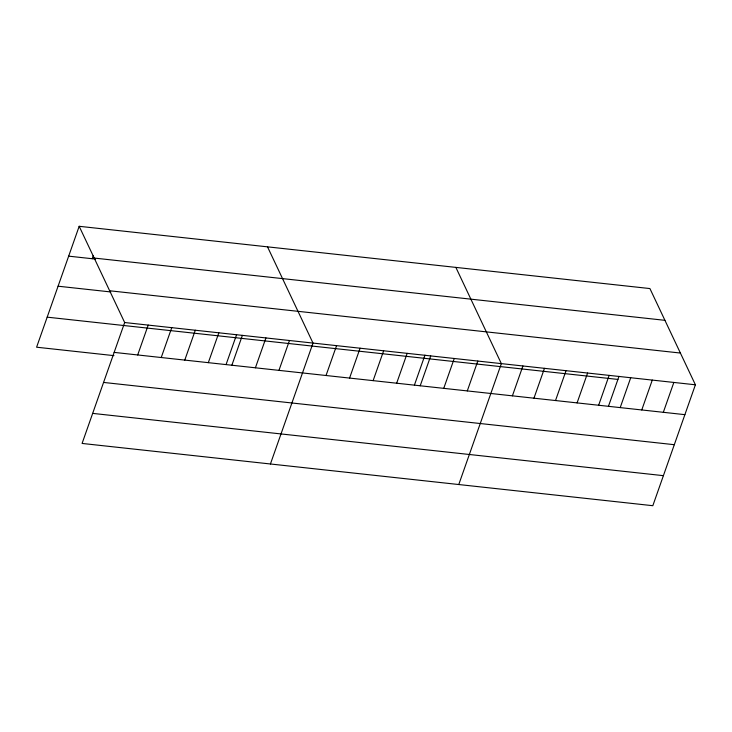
<?xml version="1.0" encoding="UTF-8"?>
<svg xmlns="http://www.w3.org/2000/svg" width="732" height="732" viewBox="0 0 732 732"><rect width="100%" height="100%" fill="white"/><g stroke="black" fill="none" stroke-linecap="round" stroke-linejoin="round"><path stroke-width="1.1" d="M79.175 226.298L124.669 322.528L82.085 443.436L652.825 505.702L695.4 384.794L649.915 288.564L79.175 226.298L36.6 347.206L113.954 355.642M92.205 258.725L93.33 255.523M137.689 354.956L148.212 325.1M161.232 357.527L171.755 327.662M184.775 360.098L195.298 330.233M208.318 362.66L218.841 332.804M226.078 364.536L236.61 334.606M231.861 365.231L242.383 335.375M255.404 367.803L265.926 337.937M278.947 370.374L289.469 340.508M270.428 463.978L313.012 343.079L267.519 246.849M326.033 375.507L336.555 345.65M349.576 378.078L360.089 348.212M373.119 380.64L383.632 350.784M396.662 383.211L407.175 353.355M414.422 385.078L424.953 355.157M420.205 385.782L430.718 355.917M443.748 388.353L454.261 358.488M467.291 390.915L477.804 361.059M458.772 484.529L501.347 363.63L455.862 267.39M512.4 395.838L522.913 365.982M533.957 398.19L544.471 368.333M555.515 400.541L566.037 370.685M577.081 402.893L587.595 373.036M598.639 405.253L609.152 375.388M608.466 406.251L619.007 376.33M620.205 407.605L630.719 377.739M641.763 409.957L652.276 380.091M663.32 412.308L673.843 382.443M94.19 258.057L664.921 320.323M68.662 256.154L95.572 259.091M109.654 290.769L680.385 353.044M58.084 286.203L110.77 291.949M124.669 322.528L695.4 384.794M47.177 317.157L617.918 379.423M114.146 352.385L684.887 414.66M103.569 382.433L674.3 444.699M92.671 413.388L663.402 475.663"/></g></svg>
